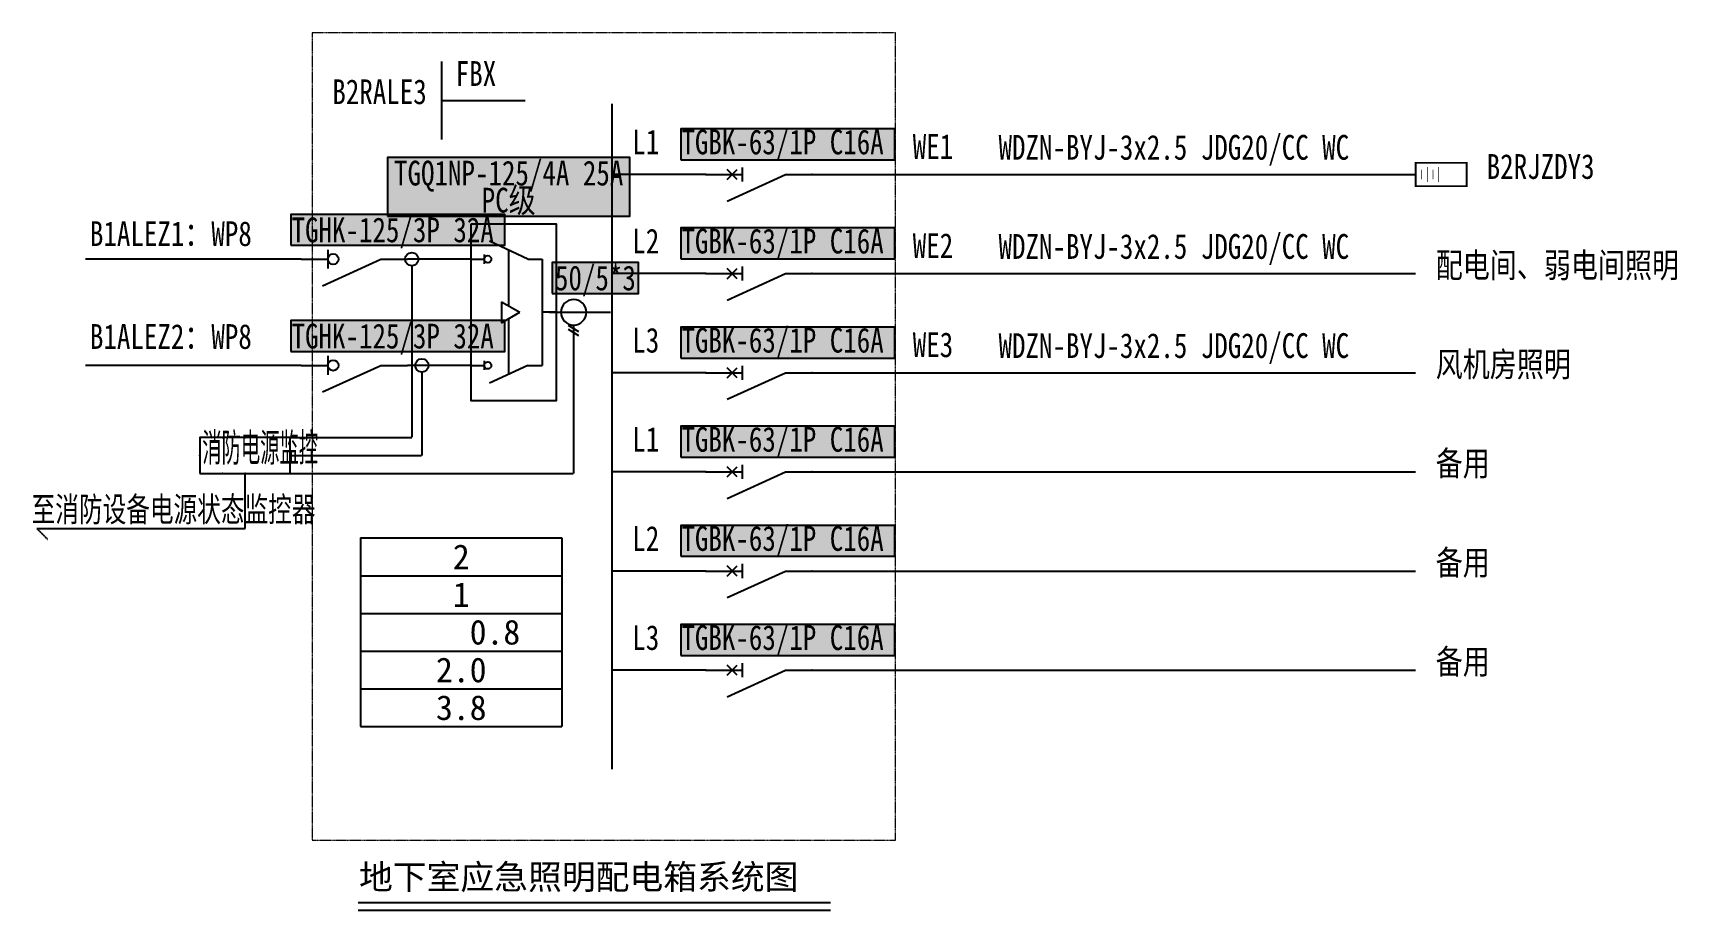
# Model space of a CAD drawing. Extents: x 156738 to 159060, y 207104 to 208343.
import ezdxf
from ezdxf.enums import TextEntityAlignment as Align

# ---------------------------------------------------------------- set-up
doc = ezdxf.new("R2010")
doc.units = 0
doc.header["$MEASUREMENT"] = 0
for name, pattern in [('__DASH', [0.35, 0.25, -0.1]), ('_虚线L', [0.375, 0.25, -0.125]), ('CONTINOUS', [0]), ('DASH', [0.35, 0.25, -0.1]), ('控制线', [1, 0.75, -0.1, 0.05, -0.1])]:
    doc.linetypes.add(name, pattern=pattern)
for name, color, linetype in [('EL-SYS', 3, 'Continuous'), ('EL-SYS-EQUIP', 3, 'Continuous'), ('EL-SYS-loop1', 3, 'Continuous'), ('EL-SYS-loop2', 6, '控制线'), ('EL-TEXT', 4, 'Continuous'), ('SW_EXTRACT_TYPE', 7, 'Continuous')]:
    doc.layers.add(name, color=color, linetype=linetype)
doc.layers.add('EL-TEXT1', color=255, linetype='__DASH', lineweight=20)
doc.styles.add('_TEL_DIM', font='xcsg.shx', dxfattribs={"width": 0.8, "height": 3.5, "bigfont": 'HZTXT.shx'})
doc.styles.add('CCDI-TOG-03', font='simhei.ttf')
doc.styles.add('H2', font='', dxfattribs={"width": 0.7})
doc.styles.add('HZ1', font='', dxfattribs={"width": 0.7})
doc.styles.add('S2', font='', dxfattribs={"width": 0.7, "height": 2.5})
doc.styles.get('H2').set_extended_font_data('SimSun')
doc.styles.get('HZ1').set_extended_font_data('SimSun')
doc.styles.get('S2').set_extended_font_data('SimSun')

# ---------------------------------------------------------------- blocks, each defined once
blk = doc.blocks.new('$equip_U$00000075(linying1)')
blk.add_lwpolyline([(-1.275, -0.51), (1.275, -0.51), (1.275, 0.51), (-1.275, 0.51)], close=True)
for p in [(-0.638, 0.51), (0, 0.51), (-1.275, 0), (1.275, 0), (-0.638, -0.51), (0, -0.51)]:
    blk.add_point(p)
at = {"color": 7, "style": 'S2', "width": 0.5}
blk.add_text('消防电源监控', height=0.8, dxfattribs=at).set_placement((-1.209, -0.409), align=Align.BOTTOM_LEFT)
at = {"color": 7, "style": '_TEL_DIM', "flags": 1}
for tag in ['A', 'REMARK']:
    blk.add_attdef(tag, text='', height=0.00002, dxfattribs=at).set_placement((0, 0), align=Align.MIDDLE_CENTER)

msp = doc.modelspace()

# ---------------------------------------------------------------- hatches: boundary and pattern name
at = {"layer": 'SW_EXTRACT_TYPE', "transparency": 33554492}
for points in [[(157653.3, 208164), (157955.3, 208164), (157955.3, 208207.7), (157653.3, 208207.7)], [(157239.1, 208084.5), (157581.2, 208084.5), (157581.2, 208167.1), (157239.1, 208167.1)], [(157102.5, 208043.3), (157404.6, 208043.3), (157404.6, 208086.9), (157102.5, 208086.9)], [(157653.3, 208024), (157955.3, 208024), (157955.3, 208067.7), (157653.3, 208067.7)], [(157471.6, 207975.3), (157593.5, 207975.3), (157593.5, 208019), (157471.6, 208019)], [(157102.5, 207893.3), (157404.6, 207893.3), (157404.6, 207936.9), (157102.5, 207936.9)], [(157653.3, 207884), (157955.3, 207884), (157955.3, 207927.7), (157653.3, 207927.7)], [(157653.3, 207744), (157955.3, 207744), (157955.3, 207787.7), (157653.3, 207787.7)], [(157653.3, 207604), (157955.3, 207604), (157955.3, 207647.7), (157653.3, 207647.7)], [(157653.3, 207464), (157955.3, 207464), (157955.3, 207507.7), (157653.3, 207507.7)]]:
    msp.add_hatch(color=9, dxfattribs=at).paths.add_polyline_path(points)

# ---------------------------------------------------------------- linework, layer by layer
at = {"color": 3}
for p, q in [((157718.5, 208105.7, 0), (157801, 208143.2, 0)), ((157733, 208136.1, 0), (157718.9, 208150.3, 0)), ((157718.9, 208136.1, 0), (157733, 208150.3, 0)), ((157739.7, 208153.2, 0), (157739.7, 208133.3, 0)), ((157718.5, 207965.7, 0), (157801, 208003.2, 0)), ((157733, 207996.1, 0), (157718.9, 208010.3, 0)), ((157718.9, 207996.1, 0), (157733, 208010.3, 0)), ((157739.7, 208013.2, 0), (157739.7, 207993.3, 0)), ((157718.5, 207825.7, 0), (157801, 207863.2, 0)), ((157733, 207856.1, 0), (157718.9, 207870.3, 0)), ((157718.9, 207856.1, 0), (157733, 207870.3, 0)), ((157739.7, 207873.2, 0), (157739.7, 207853.3, 0)), ((157718.5, 207685.7, 0), (157801, 207723.2, 0)), ((157733, 207716.1, 0), (157718.9, 207730.3, 0)), ((157718.9, 207716.1, 0), (157733, 207730.3, 0)), ((157739.7, 207733.2, 0), (157739.7, 207713.3, 0)), ((157733, 207576.1, 0), (157718.9, 207590.3, 0)), ((157718.9, 207576.1, 0), (157733, 207590.3, 0)), ((157739.7, 207593.2, 0), (157739.7, 207573.3, 0)), ((157718.5, 207545.7, 0), (157801, 207583.2, 0)), ((157733, 207436.1, 0), (157718.9, 207450.3, 0)), ((157718.9, 207436.1, 0), (157733, 207450.3, 0)), ((157739.7, 207453.2, 0), (157739.7, 207433.3, 0)), ((157718.5, 207405.7, 0), (157801, 207443.2, 0))]:
    msp.add_line(p, q, dxfattribs=at)
at = {"color": 3, "elevation": 0}
for points in [[(157688.5, 208143.2), (157739.7, 208143.2)], [(157801, 208143.2), (157838.5, 208143.2)], [(157688.5, 208003.2), (157739.7, 208003.2)], [(157801, 208003.2), (157838.5, 208003.2)], [(157688.5, 207863.2), (157739.7, 207863.2)], [(157801, 207863.2), (157838.5, 207863.2)], [(157688.5, 207723.2), (157739.7, 207723.2)], [(157801, 207723.2), (157838.5, 207723.2)], [(157688.5, 207583.2), (157739.7, 207583.2)], [(157801, 207583.2), (157838.5, 207583.2)], [(157688.5, 207443.2), (157739.7, 207443.2)], [(157801, 207443.2), (157838.5, 207443.2)]]:
    msp.add_lwpolyline(points, dxfattribs=at)
at = {"elevation": 0}
for points, const_width in [([(158691.2, 208159.7), (158691.2, 208126.7), (158763.2, 208126.7), (158763.2, 208159.7), (158691.2, 208159.7), (158691.2, 208126.7)], 2.5), ([(158699.4, 208150.2), (158699.4, 208136.2)], 1), ([(158707.5, 208154), (158707.5, 208132.4)], 1), ([(158715.6, 208150.2), (158715.6, 208136.2)], 1), ([(158723.8, 208154), (158723.8, 208132.4)], 1)]:
    msp.add_lwpolyline(points, dxfattribs=dict(at, const_width=const_width))
at = {"color": 0, "linetype": 'DASH'}
for p in [(157688.5, 208143.2, 0), (157838.5, 208143.2, 0), (157688.5, 208003.2, 0), (157838.5, 208003.2, 0), (157688.5, 207863.2, 0), (157838.5, 207863.2, 0), (157688.5, 207723.2, 0), (157838.5, 207723.2, 0), (157688.5, 207583.2, 0), (157838.5, 207583.2, 0), (157688.5, 207443.2, 0), (157838.5, 207443.2, 0)]:
    msp.add_point(p, dxfattribs=at)
at = {"layer": 'EL-SYS'}
for p, q in [((157556.3, 207303.2, 0), (157556.3, 208243.2, 0)), ((157688.5, 208143.2, 0), (157556.3, 208143.2, 0)), ((157838.5, 208143.2, 0), (158691.2, 208143.2, 0)), ((157154.6, 208036.9, -29.2), (157154.6, 208010.4, -29.2)), ((157147.1, 207986.1, -29.2), (157229.6, 208023.6, -29.2)), ((157688.5, 208003.2, 0), (157556.3, 208003.2, 0)), ((157838.5, 208003.2, 0), (158691.2, 208003.2, 0)), ((157467.2, 207948.6, -29.2), (157553.8, 207948.6, -29.2)), ((157154.6, 207886.9, -29.2), (157154.6, 207860.4, -29.2)), ((157147.1, 207836.1, -29.2), (157229.6, 207873.6, -29.2)), ((157688.5, 207863.2, 0), (157556.3, 207863.2, 0)), ((157838.5, 207863.2, 0), (158691.2, 207863.2, 0)), ((157688.5, 207723.2, 0), (157556.3, 207723.2, 0)), ((157838.5, 207723.2, 0), (158691.2, 207723.2, 0)), ((157688.5, 207583.2, 0), (157556.3, 207583.2, 0)), ((157838.5, 207583.2, 0), (158691.2, 207583.2, 0)), ((157688.5, 207443.2, 0), (157556.3, 207443.2, 0)), ((157838.5, 207443.2, 0), (158691.2, 207443.2, 0))]:
    msp.add_line(p, q, dxfattribs=at)
at = {"layer": 'EL-SYS', "elevation": -29.2}
for points in [[(157117.1, 208023.6), (157154.6, 208023.6)], [(157229.6, 208023.6), (157267.1, 208023.6)], [(157117.1, 207873.6), (157154.6, 207873.6)], [(157229.6, 207873.6), (157267.1, 207873.6)]]:
    msp.add_lwpolyline(points, dxfattribs=at)
at = {"layer": 'EL-SYS'}
for centre in [(157162.1, 208023.6, -29.2), (157162.1, 207873.6, -29.2)]:
    msp.add_circle(centre, 7.55, dxfattribs=at)
at = {"layer": 'EL-SYS-EQUIP'}
for p, q in [((157437.2, 208023.6, -29.2), (157382.8, 208049, -29.2)), ((157375.5, 208030, -29.2), (157375.5, 208017.2, -29.2)), ((157357.2, 208023.6, -29.2), (157375.5, 208023.6, -29.2)), ((157437.2, 208023.6, -29.2), (157457.2, 208023.6, -29.2)), ((157457.2, 208023.6, -29.2), (157457.2, 207873.6, -29.2)), ((157477.2, 207948.6, -29.2), (157457.2, 207948.6, -29.2)), ((157357.2, 207873.6, -29.2), (157375.5, 207873.6, -29.2)), ((157375.5, 207880, -29.2), (157375.5, 207867.2, -29.2)), ((157437.2, 207873.6, -29.2), (157382.8, 207848.3, -29.2)), ((157437.2, 207873.6, -29.2), (157457.2, 207873.6, -29.2))]:
    msp.add_line(p, q, dxfattribs=at)
at = {"layer": 'EL-SYS-EQUIP', "color": 1, "linetype": 'DASH'}
for p, q in [((157410, 208036.3, -29.2), (157410, 207957.9, -29.2)), ((157410, 207939.4, -29.2), (157410, 207861, -29.2))]:
    msp.add_line(p, q, dxfattribs=at)
at = {"layer": 'EL-SYS-EQUIP', "color": 1}
for p, q in [((157400, 207963.6, -29.2), (157426, 207948.6, -29.2)), ((157400, 207963.6, -29.2), (157400, 207933.6, -29.2)), ((157400, 207933.6, -29.2), (157426, 207948.6, -29.2))]:
    msp.add_line(p, q, dxfattribs=at)
at = {"layer": 'EL-SYS-EQUIP', "elevation": -29.2}
msp.add_lwpolyline([(157357.2, 208073.6), (157477.2, 208073.6), (157477.2, 207823.6), (157357.2, 207823.6)], close=True, dxfattribs=at)
at = {"layer": 'EL-SYS-EQUIP', "color": 3, "elevation": 1.3}
msp.add_lwpolyline([(157519.8, 207948.6, 1), (157483.8, 207948.6, 1), (157519.8, 207948.6)], format="xyb", close=True, dxfattribs=at)
for points in [[(157509, 207921), (157494.6, 207930)], [(157509, 207915.3), (157494.6, 207924.3)], [(157501.8, 207930.6), (157501.8, 207916.2)]]:
    msp.add_lwpolyline(points, dxfattribs=at)
at = {"layer": 'EL-SYS-EQUIP', "color": 3}
for centre in [(157273.2, 208023.6, -29.2), (157287.5, 207873.6, -29.2)]:
    msp.add_circle(centre, 9.37, dxfattribs=at)
at = {"layer": 'EL-SYS-EQUIP'}
for centre in [(157380.5, 208023.6, -29.2), (157380.5, 207873.6, -29.2)]:
    msp.add_circle(centre, 5.02, dxfattribs=at)
at = {"layer": 'EL-SYS-loop1'}
for p, q in [((157117.1, 208023.6, -29.2), (156812.2, 208023.6, -29.2)), ((157357.2, 208023.6, -29.2), (157267.1, 208023.6, -29.2)), ((157117.1, 207873.6, -29.2), (156812.2, 207873.6, -29.2)), ((157357.2, 207873.6, -29.2), (157267.1, 207873.6, -29.2))]:
    msp.add_line(p, q, dxfattribs=at)
at = {"layer": 'EL-SYS-loop2', "linetype": '控制线'}
for p, q in [((157273.2, 208014.3, -29.2), (157273.2, 207771.7, -29.2)), ((157501.8, 207930.6, 1.3), (157501.8, 207720.7, -29.2)), ((157287.5, 207864.3, -29.2), (157287.5, 207746.2, -29.2)), ((157101.4, 207771.7, -29.2), (157273.2, 207771.7, -29.2)), ((157101.4, 207746.2, -29.2), (157287.5, 207746.2, -29.2)), ((157037.7, 207643.3, -29.2), (157037.7, 207720.7, -29.2)), ((157101.4, 207720.7, -29.2), (157501.8, 207720.7, -29.2)), ((156743.6, 207643.3, -29.2), (156758.5, 207628.3, -29.2)), ((156743.6, 207643.3, -29.2), (157037.7, 207643.3, -29.2))]:
    msp.add_line(p, q, dxfattribs=at)
at = {"layer": 'EL-TEXT'}
for p, q in [((157315.3, 208302.8, 0), (157315.3, 208192.8, 0)), ((157315.3, 208247.8, 0), (157433.4, 208247.8, 0)), ((157197.4, 207115.1, 0), (157864.7, 207115.1, 0)), ((157197.4, 207104.3, 0), (157864.7, 207104.3, 0))]:
    msp.add_line(p, q, dxfattribs=at)
at = {"layer": 'EL-TEXT', "ltscale": 9998.693336}
for p, q in [((157200.9, 207630, 0), (157200.9, 207363.4, 0)), ((157200.9, 207630, 0), (157485.3, 207630, 0)), ((157485.3, 207630, 0), (157485.3, 207363.4, 0)), ((157200.9, 207576.6, 0), (157485.3, 207576.6, 0)), ((157200.9, 207523.3, 0), (157485.3, 207523.3, 0)), ((157200.9, 207470, 0), (157485.3, 207470, 0)), ((157200.9, 207416.7, 0), (157485.3, 207416.7, 0)), ((157200.9, 207363.4, 0), (157485.3, 207363.4, 0))]:
    msp.add_line(p, q, dxfattribs=at)
at = {"layer": 'EL-TEXT1', "linetype": '_虚线L'}
for p, q in [((157132.6, 208343.2, 0), (157132.6, 207203.2, 0)), ((157956.3, 208343.2, 0), (157132.6, 208343.2, 0)), ((157132.6, 208343.2, 0), (157132.6, 207203.2, 0)), ((157956.3, 207203.2, 0), (157956.3, 208343.2, 0)), ((157132.6, 207203.2, 0), (157956.3, 207203.2, 0))]:
    msp.add_line(p, q, dxfattribs=at)
at = {"layer": 'SW_EXTRACT_TYPE', "color": 9, "linetype": 'CONTINOUS'}
for points in [[(157653.3, 208164), (157955.3, 208164), (157955.3, 208207.7), (157653.3, 208207.7), (157653.3, 208164)], [(157239.1, 208084.5), (157581.2, 208084.5), (157581.2, 208167.1), (157239.1, 208167.1), (157239.1, 208084.5)], [(157102.5, 208043.3), (157404.6, 208043.3), (157404.6, 208086.9), (157102.5, 208086.9), (157102.5, 208043.3)], [(157653.3, 208024), (157955.3, 208024), (157955.3, 208067.7), (157653.3, 208067.7), (157653.3, 208024)], [(157471.6, 207975.3), (157593.5, 207975.3), (157593.5, 208019), (157471.6, 208019), (157471.6, 207975.3)], [(157102.5, 207893.3), (157404.6, 207893.3), (157404.6, 207936.9), (157102.5, 207936.9), (157102.5, 207893.3)], [(157653.3, 207884), (157955.3, 207884), (157955.3, 207927.7), (157653.3, 207927.7), (157653.3, 207884)], [(157653.3, 207744), (157955.3, 207744), (157955.3, 207787.7), (157653.3, 207787.7), (157653.3, 207744)], [(157653.3, 207604), (157955.3, 207604), (157955.3, 207647.7), (157653.3, 207647.7), (157653.3, 207604)], [(157653.3, 207464), (157955.3, 207464), (157955.3, 207507.7), (157653.3, 207507.7), (157653.3, 207464)]]:
    msp.add_lwpolyline(points, dxfattribs=at)

# ---------------------------------------------------------------- block references
at = {"layer": 'EL-SYS-EQUIP', "xscale": 50.00000000000001, "yscale": 50.00000000000001, "zscale": 50.00000000000001, "rotation": 2.166884314568676e-07}
msp.add_blockref('$equip_U$00000075(linying1)', (157037.7, 207746.2, -29.2), dxfattribs=at)

# ---------------------------------------------------------------- texts
at = {"layer": 'EL-TEXT', "width": 0.8}
for s, style, p in [('FBX', 'S2', (157335.3, 208257.8, 0)), ('B2RALE3', 'H2', (157161, 208232.1, 0)), ('L1', 'H2', (157584.7, 208161.2, 0)), ('TGBK-63/1P C16A', 'H2', (157654.1, 208161.2, 0)), ('WE1', 'H2', (157980.8, 208154.8, 0)), ('WDZN-BYJ-3x2.5 JDG20/CC WC', 'H2', (158102, 208153.6, 0)), ('B2RJZDY3', 'H2', (158791.5, 208126.5, 0)), ('L2', 'H2', (157584.7, 208021.2, 0)), ('TGBK-63/1P C16A', 'H2', (157654.1, 208021.2, 0)), ('WE2', 'H2', (157980.8, 208014.8, 0)), ('WDZN-BYJ-3x2.5 JDG20/CC WC', 'H2', (158102, 208013.6, 0)), ('配电间、弱电间照明', 'H2', (158719.5, 207987.2, 0)), ('L3', 'H2', (157584.7, 207881.2, 0)), ('TGBK-63/1P C16A', 'H2', (157654.1, 207881.2, 0)), ('WE3', 'H2', (157980.8, 207874.8, 0)), ('WDZN-BYJ-3x2.5 JDG20/CC WC', 'H2', (158102, 207873.6, 0)), ('风机房照明', 'H2', (158719.5, 207847.2, 0)), ('L1', 'H2', (157584.7, 207741.2, 0)), ('TGBK-63/1P C16A', 'H2', (157654.1, 207741.2, 0)), ('备用', 'H2', (158719.5, 207707.2, 0)), ('L2', 'H2', (157584.7, 207601.2, 0)), ('TGBK-63/1P C16A', 'H2', (157654.1, 207601.2, 0)), ('备用', 'H2', (158719.5, 207567.2, 0)), ('L3', 'H2', (157584.7, 207461.2, 0)), ('TGBK-63/1P C16A', 'H2', (157654.1, 207461.2, 0)), ('备用', 'H2', (158719.5, 207427.2, 0))]:
    msp.add_text(s, height=35, dxfattribs=dict(at, style=style)).set_placement(p, align=Align.BOTTOM_LEFT)
at = {"layer": 'EL-TEXT', "style": 'S2', "width": 0.8}
for s, p in [('TGQ1NP-125/4A 25A', (157410.1, 208145.2, -29.2)), ('PC级', (157410.1, 208107, -29.2)), ('50/5*3', (157532.6, 207997.1, -29.2))]:
    msp.add_text(s, height=35, dxfattribs=at).set_placement(p, align=Align.MIDDLE_CENTER)
at = {"layer": 'EL-TEXT', "color": 1, "style": 'H2', "width": 0.8}
for s, p in [('B1ALEZ1：WP8', (156818.6, 208031.7, -30.3)), ('B1ALEZ2：WP8', (156818.6, 207886.4, -30.3))]:
    msp.add_text(s, height=35, dxfattribs=at).set_placement(p, align=Align.BOTTOM_LEFT)
at = {"layer": 'EL-TEXT'}
for s, style, width, p in [('TGHK-125/3P 32A', 'HZ1', 0.8, (157103.4, 208047.5, -29.2)), ('TGHK-125/3P 32A', 'HZ1', 0.8, (157103.4, 207897.5, -29.2)), ('至消防设备电源状态监控器', 'S2', 0.7, (156736.2, 207652.9, -29.2))]:
    msp.add_text(s, height=35, dxfattribs=dict(at, style=style, width=width)).set_placement(p)
at = {"layer": 'EL-TEXT', "linetype": '_虚线L', "style": 'CCDI-TOG-03'}
msp.add_text('地下室应急照明配电箱系统图', height=35, dxfattribs=at).set_placement((157198.7, 207133.7, 0))
at = {"layer": 'EL-TEXT', "ltscale": 9998.693336, "char_height": 35, "width": 284.42, "attachment_point": 5, "rotation": 360}
for s, insert in [('2', (157343.1, 207603.3, 0)), ('1', (157343.1, 207549.9, 0)), ('    0.8', (157343.1, 207496.6, 0)), ('2.0', (157343.1, 207443.3, 0)), ('3.8', (157343.1, 207390, 0))]:
    msp.add_mtext(s, dxfattribs=dict(at, insert=insert))

doc.saveas('drawing.dxf')
